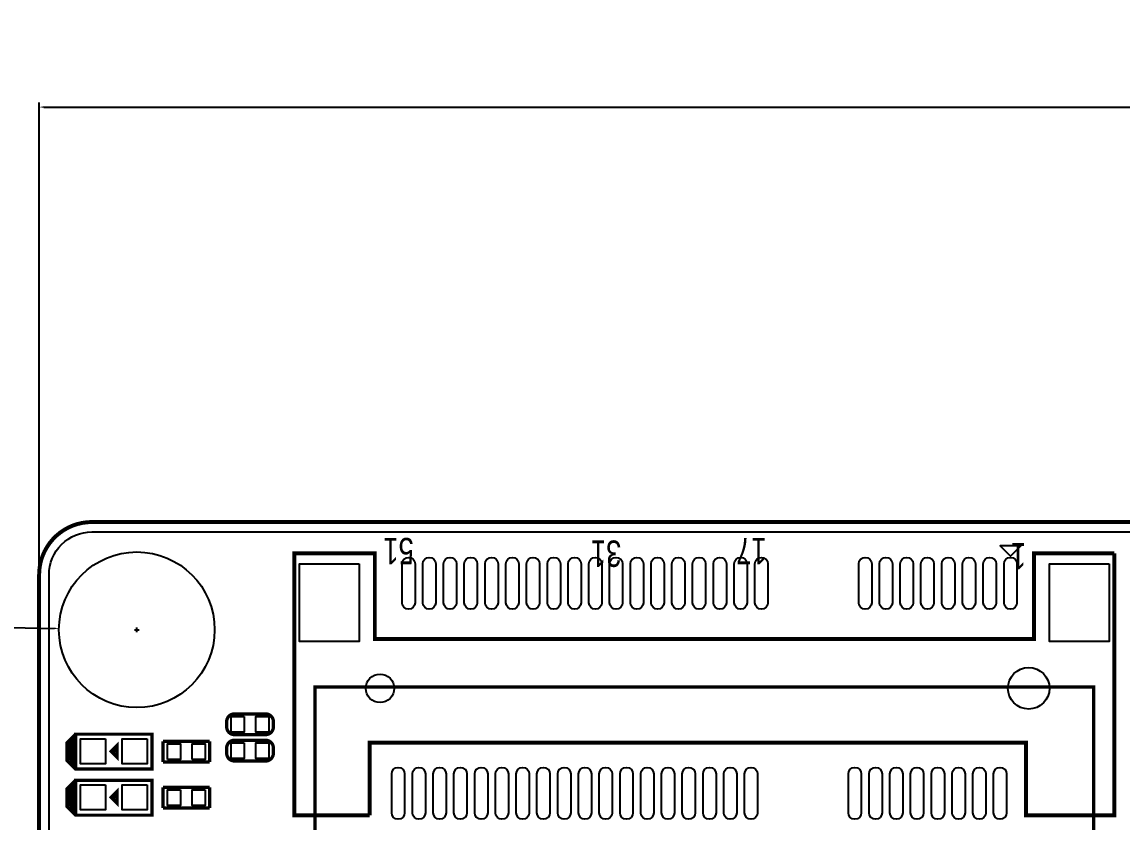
# Model space of a CAD drawing. Extents: x -114 to 119, y -60 to 69.
# Drawn here: x -90.66 to -48.26, y 38.43 to 69.28 of the extents above; entities that cross this region are included whole.
import ezdxf

# ---------------------------------------------------------------- set-up
doc = ezdxf.new("R2010")
doc.units = 0
doc.header["$MEASUREMENT"] = 0
doc.layers.get('0').update_dxf_attribs({"linetype": 'CONTINUOUS'})
doc.layers.get('Defpoints').update_dxf_attribs({"linetype": 'CONTINUOUS'})
doc.layers.add('ETCH_BOTTOM', color=253, linetype='CONTINUOUS')
doc.dimstyles.get("Standard").update_dxf_attribs({"dimtxt": 5, "dimasz": 0.18, "dimexe": 0.18, "dimexo": 0.0625, "dimgap": 0.09, "dimtad": 0, "dimtih": 1, "dimtoh": 1, "dimzin": 0, "dimdsep": 46, "dimtxsty": 'Standard', "dimcen": 0.09, "dimadec": 0, "dimazin": 0, "dimtfac": 1, "dimtofl": 0, "dimtmove": 0, "dimatfit": 3, "dimfxl": 0, "dimtolj": 1, "dimtzin": 0, "dimarcsym": 0})

# ---------------------------------------------------------------- blocks, each defined once
blk = doc.blocks.new('*D8')
at = {"color": 0, "linetype": 'Continuous', "lineweight": -2, "transparency": 16777216}
for p, q in [((-90, 48.031), (-90, 66.18)), ((90, 48.031), (90, 66.18)), ((-89.82, 66), (-10.507, 66)), ((89.82, 66), (10.507, 66))]:
    blk.add_line(p, q, dxfattribs=at)
at = {"color": 0, "linetype": 'Continuous', "transparency": 16777216}
for points in [[(-89.82, 66.03), (-89.82, 65.97), (-90, 66)], [(89.82, 66.03), (89.82, 65.97), (90, 66)]]:
    blk.add_solid(points, dxfattribs=at)
at = {"layer": 'Defpoints', "color": 0, "linetype": 'Continuous', "transparency": 16777216}
for p in [(90, 66), (-90, 47.968), (90, 47.968)]:
    blk.add_point(p, dxfattribs=at)
at = {"color": 0, "linetype": 'Continuous', "transparency": 16777216, "insert": (0, 66), "char_height": 5, "attachment_point": 5}
blk.add_mtext('\\A1;180.00', dxfattribs=at)
blk = doc.blocks.new('*D10')
at = {"color": 0, "linetype": 'Continuous', "lineweight": -2, "transparency": 16777216}
for p, q in [((-95, 46), (-89.414, 45.901)), ((-86.325, 45.845), (-86.145, 45.845)), ((-86.235, 45.755), (-86.235, 45.935))]:
    blk.add_line(p, q, dxfattribs=at)
at = {"color": 0, "linetype": 'Continuous', "transparency": 16777216}
blk.add_solid([(-89.414, 45.931), (-89.415, 45.871), (-89.234, 45.898)], dxfattribs=at)
at = {"layer": 'Defpoints', "color": 0, "linetype": 'Continuous', "transparency": 16777216}
for p in [(-89.234, 45.898), (-86.235, 45.845)]:
    blk.add_point(p, dxfattribs=at)
at = {"color": 0, "linetype": 'Continuous', "transparency": 16777216, "insert": (-104.257, 46), "char_height": 5, "attachment_point": 5}
blk.add_mtext('\\A1;R3.00', dxfattribs=at)

msp = doc.modelspace()

# ---------------------------------------------------------------- linework, layer by layer
at = {"layer": 'ETCH_BOTTOM'}
for points in [[(-89.999998, 47.079103, 0.1524, 0.1524, 0), (-89.999998, -47.9679, 0.1524, 0.1524, 0.414214), (-87.967998, -49.9999, 0.1524, 0.1524, 0), (87.967998, -49.9999, 0.1524, 0.1524, 0.414214), (89.999998, -47.9679, 0.1524, 0.1524, 0), (89.999998, 47.968103, 0.1524, 0.1524, 0.414214), (87.967998, 50.000103, 0.1524, 0.1524, 0), (-87.967998, 50.000103, 0.1524, 0.1524, 0.414214), (-89.999998, 47.968103, 0.1524, 0.1524, 0), (-89.999998, 47.079103, 0.1524, 0.1524, 0)], [(-48.562006, 48.787939, 0.1524, 0.1524, 0), (-51.662101, 48.787939, 0.1524, 0.1524, 0), (-51.662101, 45.487946, 0.1524, 0.1524, 0), (-77.062101, 45.487946, 0.1524, 0.1524, 0), (-77.062101, 48.787939, 0.1524, 0.1524, 0), (-80.162197, 48.787939, 0.1524, 0.1524, 0), (-80.162197, 38.688162, 0.1524, 0.1524, 0), (-77.261999, 38.688162, 0.1524, 0.1524, 0)], [(-77.261999, 38.688162, 0.1524, 0.1524, 0), (-77.261999, 41.487954, 0.1524, 0.1524, 0), (-51.962101, 41.487954, 0.1524, 0.1524, 0), (-51.962101, 38.688162, 0.1524, 0.1524, 0), (-48.562006, 38.688162, 0.1524, 0.1524, 0), (-48.562006, 48.787939, 0.1524, 0.1524, 0)], [(-52.261999, -7.311847, 0.127, 0.127, 0), (-49.362004, -7.311847, 0.127, 0.127, 0), (-49.362004, 43.63814, 0.127, 0.127, 0), (-79.361995, 43.63814, 0.127, 0.127, 0), (-79.361995, -7.311847, 0.127, 0.127, 0), (-49.362004, -7.311847, 0.127, 0.127, 0)], [(-82.771717, 42.1021, 0.127, 0.127, 0), (-82.771717, 42.3021, 0.127, 0.127, -0.414215), (-82.471717, 42.602099, 0.127, 0.127, 0), (-81.271923, 42.602099, 0.127, 0.127, -0.414215), (-80.971923, 42.3021, 0.127, 0.127, 0), (-80.971923, 42.1021, 0.127, 0.127, -0.414215), (-81.271923, 41.802101, 0.127, 0.127, 0), (-82.471717, 41.802101, 0.127, 0.127, -0.414215), (-82.771717, 42.1021, 0.127, 0.127, 0)], [(-88.5952, 40.4749, 0.127, 0.127, 0), (-88.5952, 41.8211, 0.127, 0.127, 0), (-85.6488, 41.8211, 0.127, 0.127, 0), (-85.6488, 40.4749, 0.127, 0.127, 0), (-88.5952, 40.4749, 0.127, 0.127, 0), (-88.9254, 40.8051, 0.127, 0.127, 0), (-88.9254, 41.4909, 0.127, 0.127, 0), (-88.5952, 41.8211, 0.127, 0.127, 0)], [(-88.6714, 41.6687, 0.127, 0.127, 0), (-88.6714, 40.6527, 0.127, 0.127, 0), (-88.773, 40.7543, 0.127, 0.127, 0), (-88.773, 41.5671, 0.127, 0.127, 0), (-88.8492, 41.4909, 0.127, 0.127, 0), (-88.8492, 40.8305, 0.127, 0.127, 0)], [(-85.227897, 41.547999, 0.127, 0.127, 0), (-83.428103, 41.547999, 0.127, 0.127, 0)], [(-85.227897, 40.748001, 0.127, 0.127, 0), (-85.227897, 41.547999, 0.127, 0.127, 0)], [(-83.428103, 41.547999, 0.127, 0.127, 0), (-83.428103, 40.748001, 0.127, 0.127, 0)], [(-82.771717, 41.0861, 0.127, 0.127, 0), (-82.771717, 41.2861, 0.127, 0.127, -0.414215), (-82.471717, 41.586099, 0.127, 0.127, 0), (-81.271923, 41.586099, 0.127, 0.127, -0.414215), (-80.971923, 41.2861, 0.127, 0.127, 0), (-80.971923, 41.0861, 0.127, 0.127, -0.414215), (-81.271923, 40.786101, 0.127, 0.127, 0), (-82.471717, 40.786101, 0.127, 0.127, -0.414215), (-82.771717, 41.0861, 0.127, 0.127, 0)], [(-86.995, 41.3893, 0.127, 0.127, 0), (-87.2236, 41.1607, 0.127, 0.127, 0), (-86.995, 40.9321, 0.127, 0.127, 0), (-86.995, 41.3893, 0.127, 0.127, 0), (-87.0712, 41.3131, 0.127, 0.127, 0), (-87.0712, 41.1099, 0.127, 0.127, 0)], [(-83.428103, 40.748001, 0.127, 0.127, 0), (-85.227897, 40.748001, 0.127, 0.127, 0)], [(-88.5952, 38.6969, 0.127, 0.127, 0), (-88.5952, 40.0431, 0.127, 0.127, 0), (-85.6488, 40.0431, 0.127, 0.127, 0), (-85.6488, 38.6969, 0.127, 0.127, 0), (-88.5952, 38.6969, 0.127, 0.127, 0), (-88.9254, 39.0271, 0.127, 0.127, 0), (-88.9254, 39.7129, 0.127, 0.127, 0), (-88.5952, 40.0431, 0.127, 0.127, 0)], [(-88.6714, 39.8907, 0.127, 0.127, 0), (-88.6714, 38.8747, 0.127, 0.127, 0), (-88.773, 38.9763, 0.127, 0.127, 0), (-88.773, 39.7891, 0.127, 0.127, 0), (-88.8492, 39.7129, 0.127, 0.127, 0), (-88.8492, 39.0525, 0.127, 0.127, 0)], [(-86.995, 39.6113, 0.127, 0.127, 0), (-87.2236, 39.3827, 0.127, 0.127, 0), (-86.995, 39.1541, 0.127, 0.127, 0), (-86.995, 39.6113, 0.127, 0.127, 0), (-87.0712, 39.5351, 0.127, 0.127, 0), (-87.0712, 39.3319, 0.127, 0.127, 0)], [(-85.227897, 39.769999, 0.127, 0.127, 0), (-83.428103, 39.769999, 0.127, 0.127, 0)], [(-85.227897, 38.970001, 0.127, 0.127, 0), (-85.227897, 39.769999, 0.127, 0.127, 0)], [(-83.428103, 39.769999, 0.127, 0.127, 0), (-83.428103, 38.970001, 0.127, 0.127, 0)], [(-83.428103, 38.970001, 0.127, 0.127, 0), (-85.227897, 38.970001, 0.127, 0.127, 0)]]:
    msp.add_lwpolyline(points, format="xyseb", dxfattribs=at)
for points in [[(-87.967998, -49.6189, -0.414214), (-89.618998, -47.9679), (-89.618998, 47.968103, -0.414214), (-87.967998, 49.619103), (87.967998, 49.619103, -0.414214), (89.618998, 47.968103), (89.618998, -47.9679, -0.414214), (87.967998, -49.6189)], [(-76.012167, 46.888121), (-76.012167, 48.387991, -1), (-75.512041, 48.387991), (-75.512041, 46.888121, -1)], [(-75.212067, 46.888121), (-75.212067, 48.387991, -1), (-74.711941, 48.387991), (-74.711941, 46.888121, -1)], [(-74.412272, 46.888121), (-74.412272, 48.387991, -1), (-73.912146, 48.387991), (-73.912146, 46.888121, -1)], [(-73.612172, 46.888121), (-73.612172, 48.387991, -1), (-73.112046, 48.387991), (-73.112046, 46.888121, -1)], [(-72.812072, 46.888121), (-72.812072, 48.387991, -1), (-72.311946, 48.387991), (-72.311946, 46.888121, -1)], [(-72.012175, 46.888121), (-72.012175, 48.387991, -1), (-71.512049, 48.387991), (-71.512049, 46.888121, -1)], [(-71.212075, 46.888121), (-71.212075, 48.387991, -1), (-70.711949, 48.387991), (-70.711949, 46.888121, -1)], [(-70.412254, 46.888121), (-70.412254, 48.387991, -1), (-69.912128, 48.387991), (-69.912128, 46.888121, -1)], [(-69.612154, 46.888121), (-69.612154, 48.387991, -1), (-69.112028, 48.387991), (-69.112028, 46.888121, -1)], [(-68.812054, 46.888121), (-68.812054, 48.387991, -1), (-68.311928, 48.387991), (-68.311928, 46.888121, -1)], [(-68.012158, 46.888121), (-68.012158, 48.387991, -1), (-67.512032, 48.387991), (-67.512032, 46.888121, -1)], [(-67.212058, 46.888121), (-67.212058, 48.387991, -1), (-66.711932, 48.387991), (-66.711932, 46.888121, -1)], [(-66.412262, 46.888121), (-66.412262, 48.387991, -1), (-65.912136, 48.387991), (-65.912136, 46.888121, -1)], [(-65.612162, 46.888121), (-65.612162, 48.387991, -1), (-65.112036, 48.387991), (-65.112036, 46.888121, -1)], [(-64.812062, 46.888121), (-64.812062, 48.387991, -1), (-64.311936, 48.387991), (-64.311936, 46.888121, -1)], [(-64.012267, 46.888121), (-64.012267, 48.387991, -1), (-63.512141, 48.387991), (-63.512141, 46.888121, -1)], [(-63.212167, 46.888121), (-63.212167, 48.387991, -1), (-62.712041, 48.387991), (-62.712041, 46.888121, -1)], [(-62.41227, 46.888121), (-62.41227, 48.387991, -1), (-61.912144, 48.387991), (-61.912144, 46.888121, -1)], [(-58.412253, 46.888121), (-58.412253, 48.387991, -1), (-57.912127, 48.387991), (-57.912127, 46.888121, -1)], [(-57.612153, 46.888121), (-57.612153, 48.387991, -1), (-57.112027, 48.387991), (-57.112027, 46.888121, -1)], [(-56.812053, 46.888121), (-56.812053, 48.387991, -1), (-56.311927, 48.387991), (-56.311927, 46.888121, -1)], [(-56.012258, 46.888121), (-56.012258, 48.387991, -1), (-55.512132, 48.387991), (-55.512132, 46.888121, -1)], [(-55.212158, 46.888121), (-55.212158, 48.387991, -1), (-54.712032, 48.387991), (-54.712032, 46.888121, -1)], [(-54.412261, 46.888121), (-54.412261, 48.387991, -1), (-53.912135, 48.387991), (-53.912135, 46.888121, -1)], [(-53.612161, 46.888121), (-53.612161, 48.387991, -1), (-53.112035, 48.387991), (-53.112035, 46.888121, -1)], [(-52.812061, 46.888121), (-52.812061, 48.387991, -1), (-52.311935, 48.387991), (-52.311935, 46.888121, -1)], [(-76.412268, 38.788111), (-76.412268, 40.287981, -1), (-75.912142, 40.287981), (-75.912142, 38.788111, -1)], [(-75.612168, 38.788111), (-75.612168, 40.287981, -1), (-75.112042, 40.287981), (-75.112042, 38.788111, -1)], [(-74.812068, 38.788111), (-74.812068, 40.287981, -1), (-74.311942, 40.287981), (-74.311942, 38.788111, -1)], [(-74.012171, 38.788111), (-74.012171, 40.287981, -1), (-73.512045, 40.287981), (-73.512045, 38.788111, -1)], [(-73.212071, 38.788111), (-73.212071, 40.287981, -1), (-72.711945, 40.287981), (-72.711945, 38.788111, -1)], [(-72.412276, 38.788111), (-72.412276, 40.287981, -1), (-71.91215, 40.287981), (-71.91215, 38.788111, -1)], [(-71.612176, 38.788111), (-71.612176, 40.287981, -1), (-71.11205, 40.287981), (-71.11205, 38.788111, -1)], [(-70.812076, 38.788111), (-70.812076, 40.287981, -1), (-70.31195, 40.287981), (-70.31195, 38.788111, -1)], [(-70.012154, 38.788111), (-70.012154, 40.287981, -1), (-69.512028, 40.287981), (-69.512028, 38.788111, -1)], [(-69.212054, 38.788111), (-69.212054, 40.287981, -1), (-68.711928, 40.287981), (-68.711928, 38.788111, -1)], [(-68.412258, 38.788111), (-68.412258, 40.287981, -1), (-67.912132, 40.287981), (-67.912132, 38.788111, -1)], [(-67.612158, 38.788111), (-67.612158, 40.287981, -1), (-67.112032, 40.287981), (-67.112032, 38.788111, -1)], [(-66.812058, 38.788111), (-66.812058, 40.287981, -1), (-66.311932, 40.287981), (-66.311932, 38.788111, -1)], [(-66.012162, 38.788111), (-66.012162, 40.287981, -1), (-65.512036, 40.287981), (-65.512036, 38.788111, -1)], [(-65.212062, 38.788111), (-65.212062, 40.287981, -1), (-64.711936, 40.287981), (-64.711936, 38.788111, -1)], [(-64.412266, 38.788111), (-64.412266, 40.287981, -1), (-63.91214, 40.287981), (-63.91214, 38.788111, -1)], [(-63.612166, 38.788111), (-63.612166, 40.287981, -1), (-63.11204, 40.287981), (-63.11204, 38.788111, -1)], [(-62.812066, 38.788111), (-62.812066, 40.287981, -1), (-62.31194, 40.287981), (-62.31194, 38.788111, -1)], [(-58.812074, 38.788111), (-58.812074, 40.287981, -1), (-58.311948, 40.287981), (-58.311948, 38.788111, -1)], [(-58.012254, 38.788111), (-58.012254, 40.287981, -1), (-57.512128, 40.287981), (-57.512128, 38.788111, -1)], [(-57.212154, 38.788111), (-57.212154, 40.287981, -1), (-56.712028, 40.287981), (-56.712028, 38.788111, -1)], [(-56.412257, 38.788111), (-56.412257, 40.287981, -1), (-55.912131, 40.287981), (-55.912131, 38.788111, -1)], [(-55.612157, 38.788111), (-55.612157, 40.287981, -1), (-55.112031, 40.287981), (-55.112031, 38.788111, -1)], [(-54.812057, 38.788111), (-54.812057, 40.287981, -1), (-54.311931, 40.287981), (-54.311931, 38.788111, -1)], [(-54.012262, 38.788111), (-54.012262, 40.287981, -1), (-53.512136, 40.287981), (-53.512136, 38.788111, -1)], [(-53.212162, 38.788111), (-53.212162, 40.287981, -1), (-52.712036, 40.287981), (-52.712036, 38.788111, -1)]]:
    msp.add_lwpolyline(points, format="xyb", close=True, dxfattribs=at)
for points in [[(-52.561998, 48.688142), (-52.162202, 49.088142), (-52.962099, 49.088142)], [(-77.662227, 48.388041), (-77.662227, 45.388047), (-79.962197, 45.388047), (-79.962197, 48.388041)], [(-48.762006, 48.388041), (-48.762006, 45.388047), (-51.061976, 45.388047), (-51.061976, 48.388041)], [(-82.100458, 42.502049), (-82.100458, 41.902151), (-82.600559, 41.902151), (-82.600559, 42.502049)], [(-81.143081, 42.502049), (-81.143081, 41.902151), (-81.643182, 41.902151), (-81.643182, 42.502049)], [(-87.4395, 41.6433), (-87.4395, 40.6781), (-88.4047, 40.6781), (-88.4047, 41.6433)], [(-85.8393, 41.6433), (-85.8393, 40.6781), (-86.8045, 40.6781), (-86.8045, 41.6433)], [(-85.056751, 40.848051), (-85.056751, 41.447949), (-84.556651, 41.447949), (-84.556651, 40.848051)], [(-84.099375, 40.848051), (-84.099375, 41.447949), (-83.599274, 41.447949), (-83.599274, 40.848051)], [(-82.100458, 41.486049), (-82.100458, 40.886151), (-82.600559, 40.886151), (-82.600559, 41.486049)], [(-81.143081, 41.486049), (-81.143081, 40.886151), (-81.643182, 40.886151), (-81.643182, 41.486049)], [(-87.4395, 39.8653), (-87.4395, 38.9001), (-88.4047, 38.9001), (-88.4047, 39.8653)], [(-85.8393, 39.8653), (-85.8393, 38.9001), (-86.8045, 38.9001), (-86.8045, 39.8653)], [(-84.556638, 39.669949), (-84.556638, 39.070051), (-85.056739, 39.070051), (-85.056739, 39.669949)], [(-83.599261, 39.669949), (-83.599261, 39.070051), (-84.099362, 39.070051), (-84.099362, 39.669949)]]:
    msp.add_lwpolyline(points, close=True, dxfattribs=at)
for centre, radius in [((-86.234829, 45.844917), 2.999994), ((-76.862203, 43.588051), 0.550037), ((-51.861999, 43.588051), 0.799973)]:
    msp.add_circle(centre, radius, dxfattribs=at)

# ---------------------------------------------------------------- texts
at = {"layer": 'ETCH_BOTTOM', "width": 0.775}
for s, p in [('51', (-75.562003, 49.388141)), ('31', (-67.561993, 49.28804)), ('17', (-61.962106, 49.388141)), ('1', (-51.962101, 49.187964))]:
    msp.add_text(s, height=1.016, rotation=180, dxfattribs=at).set_placement(p)

# ---------------------------------------------------------------- dimensions: what is measured, and where the dimension line sits
at = {"linetype": 'Continuous'}
dim = msp.add_linear_dim(base=(89.999998, 66), p1=(-89.999998, 47.968105), p2=(89.999998, 47.968103), dimstyle='Standard', dxfattribs=at)
dim.commit()
dim.dimension.update_dxf_attribs({"geometry": '*D8', "text_midpoint": (0, 66)})
dim = msp.add_radius_dim(center=(-86.234829, 45.844917), mpoint=(-89.234354, 45.897988), dimstyle='Standard', dxfattribs=at)
dim.commit()
dim.dimension.update_dxf_attribs({"geometry": '*D10', "text_midpoint": (-95, 46), "dimtype": 164})

doc.saveas('drawing.dxf')
